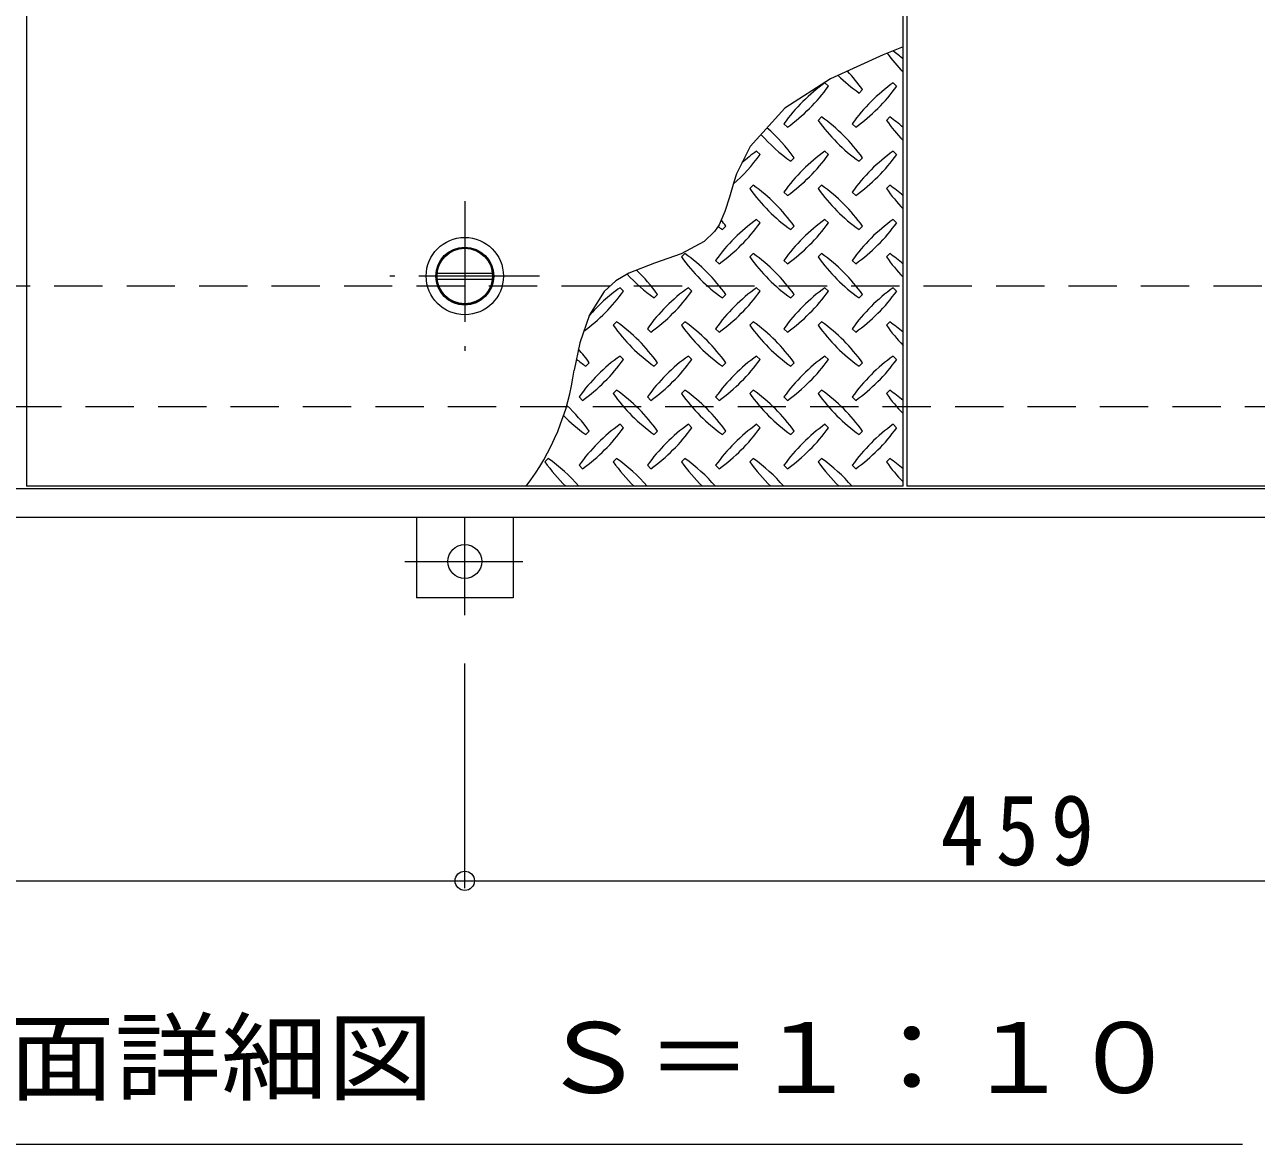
# Model space of a CAD drawing. Units: millimetres at full size, sheet at 1:10; details may follow other scales. Extents: x -2336 to 2730, y -1962 to 1921.
# Drawn here: x -1018 to -508, y 84 to 547 of the extents above; entities that cross this region are included whole.
import ezdxf
from ezdxf.enums import TextEntityAlignment as Align

# ---------------------------------------------------------------- set-up
doc = ezdxf.new("R2010")
doc.units = ezdxf.units.MM
doc.header["$LTSCALE"] = 10
doc.header["$PDMODE"] = 32
doc.header["$PDSIZE"] = 8
doc.linetypes.add('CHAIN1', pattern=[8, 5, -1, 1, -1])
doc.linetypes.add('DASHED2', pattern=[3, 2, -1])
for name, color, linetype, lineweight in [('0-1_躯体', 3, 'Continuous', 9), ('0-2_仕上', 3, 'Continuous', 9), ('0-3_建具', 4, 'Continuous', 9), ('0-4_その他', 7, 'Continuous', 9), ('0-9', 134, 'Continuous', 5), ('0-C', 2, 'Continuous', 9), ('0-E', 3, 'CHAIN1', 9), ('0-F', 7, 'Continuous', 9)]:
    doc.layers.add(name, color=color, linetype=linetype, lineweight=lineweight)
doc.styles.add('ＭＳ ゴシック', font='')
doc.styles.get('ＭＳ ゴシック').set_extended_font_data('MS Gothic')

msp = doc.modelspace()

# ---------------------------------------------------------------- linework, layer by layer
at = {"layer": '0-1_躯体', "color": 2, "linetype": 'CHAIN1'}
for p, q in [((-836.05, 474.38), (-836.05, 412.38)), ((-805.05, 443.38), (-867.05, 443.38))]:
    msp.add_line(p, q, dxfattribs=at)
at = {"layer": '0-1_躯体', "color": 2, "linetype": 'DASHED2'}
for p, q in [((-1336.05, 439.38), (-336.05, 439.38)), ((-1383.05, 389.38), (-289.05, 389.38))]:
    msp.add_line(p, q, dxfattribs=at)
at = {"layer": '0-1_躯体'}
for p, q in [((-856.05, 343.38), (-856.05, 310.18)), ((-816.05, 343.38), (-816.05, 310.18)), ((-816.05, 310.18), (-856.05, 310.18))]:
    msp.add_line(p, q, dxfattribs=at)
at = {"layer": '0-2_仕上'}
for p, q in [((-1017.55, 1522.38), (-1017.55, 356.38)), ((-654.55, 356.38), (-654.55, 1522.38)), ((-653.05, 1522.38), (-653.05, 356.38)), ((-654.55, 356.38), (-1017.55, 356.38)), ((-290.05, 356.38), (-653.05, 356.38))]:
    msp.add_line(p, q, dxfattribs=at)
at = {"layer": '0-3_建具'}
for p, q in [((-1383.05, 355.38), (-289.05, 355.38)), ((-277.05, 343.38), (-1395.05, 343.38))]:
    msp.add_line(p, q, dxfattribs=at)
at = {"layer": '0-4_その他'}
msp.add_line((-514.01, 83.87), (-1089.01, 83.87), dxfattribs=at)
at = {"layer": '0-9'}
for p, q in [((-685.5, 522), (-686.92, 523.42)), ((-672.77, 519.17), (-671.36, 520.59)), ((-657.22, 522), (-658.63, 523.42)), ((-703.89, 506.45), (-702.47, 505.03)), ((-688.33, 509.27), (-689.74, 507.86)), ((-675.6, 506.45), (-674.19, 505.03)), ((-660.05, 509.27), (-661.46, 507.86)), ((-713.79, 493.72), (-715.2, 495.13)), ((-685.5, 493.72), (-686.92, 495.13)), ((-657.22, 493.72), (-658.63, 495.13)), ((-701.06, 490.89), (-699.64, 492.3)), ((-672.77, 490.89), (-671.36, 492.3)), ((-716.61, 480.99), (-718.03, 479.58)), ((-688.33, 480.99), (-689.74, 479.58)), ((-660.05, 480.99), (-661.46, 479.58)), ((-703.89, 478.16), (-702.47, 476.75)), ((-675.6, 478.16), (-674.19, 476.75)), ((-713.79, 465.43), (-715.2, 466.85)), ((-685.5, 465.43), (-686.92, 466.85)), ((-657.22, 465.43), (-658.63, 466.85)), ((-729.34, 462.61), (-727.93, 464.02)), ((-701.06, 462.61), (-699.64, 464.02)), ((-672.77, 462.61), (-671.36, 464.02)), ((-744.9, 452.71), (-746.31, 451.29)), ((-732.17, 449.88), (-730.76, 448.46)), ((-716.61, 452.71), (-718.03, 451.29)), ((-703.89, 449.88), (-702.47, 448.46)), ((-688.33, 452.71), (-689.74, 451.29)), ((-675.6, 449.88), (-674.19, 448.46)), ((-660.05, 452.71), (-661.46, 451.29)), ((-770.35, 437.15), (-771.77, 438.56)), ((-757.63, 434.32), (-756.21, 435.74)), ((-742.07, 437.15), (-743.48, 438.56)), ((-729.34, 434.32), (-727.93, 435.74)), ((-713.79, 437.15), (-715.2, 438.56)), ((-701.06, 434.32), (-699.64, 435.74)), ((-685.5, 437.15), (-686.92, 438.56)), ((-672.77, 434.32), (-671.36, 435.74)), ((-657.22, 437.15), (-658.63, 438.56)), ((-773.18, 424.42), (-774.6, 423.01)), ((-744.9, 424.42), (-746.31, 423.01)), ((-716.61, 424.42), (-718.03, 423.01)), ((-688.33, 424.42), (-689.74, 423.01)), ((-660.05, 424.42), (-661.46, 423.01)), ((-760.45, 421.59), (-759.04, 420.18)), ((-732.17, 421.59), (-730.76, 420.18)), ((-703.89, 421.59), (-702.47, 420.18)), ((-675.6, 421.59), (-674.19, 420.18)), ((-770.35, 408.86), (-771.77, 410.28)), ((-742.07, 408.86), (-743.48, 410.28)), ((-713.79, 408.86), (-715.2, 410.28)), ((-685.5, 408.86), (-686.92, 410.28)), ((-657.22, 408.86), (-658.63, 410.28)), ((-785.91, 406.04), (-784.5, 407.45)), ((-757.63, 406.04), (-756.21, 407.45)), ((-729.34, 406.04), (-727.93, 407.45)), ((-701.06, 406.04), (-699.64, 407.45)), ((-672.77, 406.04), (-671.36, 407.45)), ((-788.74, 393.31), (-787.32, 391.89)), ((-773.18, 396.14), (-774.6, 394.72)), ((-760.45, 393.31), (-759.04, 391.89)), ((-744.9, 396.14), (-746.31, 394.72)), ((-732.17, 393.31), (-730.76, 391.89)), ((-716.61, 396.14), (-718.03, 394.72)), ((-703.89, 393.31), (-702.47, 391.89)), ((-688.33, 396.14), (-689.74, 394.72)), ((-675.6, 393.31), (-674.19, 391.89)), ((-660.05, 396.14), (-661.46, 394.72)), ((-785.91, 377.75), (-784.5, 379.17)), ((-770.35, 380.58), (-771.77, 382)), ((-757.63, 377.75), (-756.21, 379.17)), ((-742.07, 380.58), (-743.48, 382)), ((-729.34, 377.75), (-727.93, 379.17)), ((-713.79, 380.58), (-715.2, 382)), ((-701.06, 377.75), (-699.64, 379.17)), ((-685.5, 380.58), (-686.92, 382)), ((-672.77, 377.75), (-671.36, 379.17)), ((-657.22, 380.58), (-658.63, 382)), ((-801.47, 367.85), (-802.88, 366.44)), ((-773.18, 367.85), (-774.6, 366.44)), ((-744.9, 367.85), (-746.31, 366.44)), ((-716.61, 367.85), (-718.03, 366.44)), ((-688.33, 367.85), (-689.74, 366.44)), ((-660.05, 367.85), (-661.46, 366.44)), ((-788.74, 365.02), (-787.32, 363.61)), ((-760.45, 365.02), (-759.04, 363.61)), ((-732.17, 365.02), (-730.76, 363.61)), ((-703.89, 365.02), (-702.47, 363.61)), ((-675.6, 365.02), (-674.19, 363.61))]:
    msp.add_line(p, q, dxfattribs=at)
msp.add_lwpolyline([(-654.55, 538.3), (-662.82, 534.97), (-684.57, 525.01), (-703.53, 512.84), (-717.94, 497.07), (-723.51, 485.71), (-724.65, 482.23), (-726.42, 476.09), (-728.31, 470.1), (-730.76, 464.63), (-732.61, 461.84), (-736.89, 457.73), (-746.48, 452.62), (-757.45, 448.73), (-768.13, 444.54), (-773.53, 441.38), (-778.37, 437), (-784.46, 427.38), (-788.4, 415.8), (-790.76, 404.37)], dxfattribs=at)
for centre, radius, start, end in [((-602.42, 578.22), 72.5, 215.9479, 224.0249), ((-702.12, 478.52), 72.5, 48.9921, 53.2528), ((-630.7, 578.22), 72.5, 225.5745, 234.5273), ((-730.4, 478.52), 72.5, 35.4726, 43.2598), ((-644.84, 464.37), 72.5, 125.4726, 144.5273), ((-744.54, 564.07), 72.5, 305.4727, 324.5273), ((-616.56, 464.37), 72.5, 125.4726, 144.5273), ((-716.26, 564.07), 72.5, 305.4727, 324.5273), ((-630.7, 549.93), 72.5, 215.4727, 234.5273), ((-730.4, 450.23), 72.5, 35.4726, 54.5273), ((-602.42, 549.93), 72.5, 215.4727, 224.0249), ((-702.12, 450.23), 72.5, 48.9921, 54.5273), ((-658.98, 549.93), 72.5, 221.3527, 234.5273), ((-758.69, 450.23), 72.5, 35.4726, 48.7796), ((-673.13, 436.09), 72.5, 125.4726, 131.5983), ((-644.84, 436.09), 72.5, 125.4726, 144.5273), ((-616.56, 436.09), 72.5, 125.4726, 144.5273), ((-772.83, 535.79), 72.5, 311.3876, 324.5273), ((-744.54, 535.79), 72.5, 305.4727, 324.5273), ((-716.26, 535.79), 72.5, 305.4727, 324.5273), ((-658.98, 521.65), 72.5, 215.4727, 234.5273), ((-758.69, 421.95), 72.5, 35.4726, 54.5273), ((-630.7, 521.65), 72.5, 215.4727, 234.5273), ((-730.4, 421.95), 72.5, 35.4726, 54.5273), ((-602.42, 521.65), 72.5, 215.4727, 224.0249), ((-702.12, 421.95), 72.5, 48.9921, 54.5273), ((-673.13, 407.8), 72.5, 125.4726, 144.5273), ((-772.83, 507.51), 72.5, 305.4727, 324.5273), ((-786.97, 421.95), 72.5, 35.4726, 38.0357), ((-644.84, 407.8), 72.5, 125.4726, 144.5273), ((-744.54, 507.51), 72.5, 305.4727, 324.5273), ((-616.56, 407.8), 72.5, 125.4726, 144.5273), ((-716.26, 507.51), 72.5, 305.4727, 324.5273), ((-687.27, 521.65), 72.5, 232.7083, 234.5273), ((-687.27, 493.36), 72.5, 215.4727, 234.5273), ((-786.97, 393.66), 72.5, 35.4726, 54.5273), ((-658.98, 493.36), 72.5, 215.4727, 234.5273), ((-758.69, 393.66), 72.5, 35.4726, 54.5273), ((-630.7, 493.36), 72.5, 215.4727, 234.5273), ((-730.4, 393.66), 72.5, 35.4726, 54.5273), ((-602.42, 493.36), 72.5, 215.4727, 224.0249), ((-702.12, 393.66), 72.5, 48.9921, 54.5273), ((-715.55, 493.36), 72.5, 222.7481, 234.5273), ((-815.26, 393.66), 72.5, 35.4726, 45.9971), ((-829.4, 479.22), 72.5, 306.007, 324.5273), ((-729.7, 379.52), 72.5, 125.4726, 139.2924), ((-701.41, 379.52), 72.5, 125.4726, 144.5273), ((-801.11, 479.22), 72.5, 305.4727, 324.5273), ((-673.13, 379.52), 72.5, 125.4726, 144.5273), ((-772.83, 479.22), 72.5, 305.4727, 324.5273), ((-644.84, 379.52), 72.5, 125.4726, 144.5273), ((-744.54, 479.22), 72.5, 305.4727, 324.5273), ((-616.56, 379.52), 72.5, 125.4726, 144.5273), ((-716.26, 479.22), 72.5, 305.4727, 324.5273), ((-815.26, 365.38), 72.5, 35.4726, 54.5273), ((-786.97, 365.38), 72.5, 35.4726, 54.5273), ((-758.69, 365.38), 72.5, 35.4726, 54.5273), ((-730.4, 365.38), 72.5, 35.4726, 54.5273), ((-702.12, 365.38), 72.5, 48.9921, 54.5273), ((-715.55, 465.08), 72.5, 215.4727, 234.5273), ((-687.27, 465.08), 72.5, 215.4727, 234.5273), ((-658.98, 465.08), 72.5, 215.4727, 234.5273), ((-630.7, 465.08), 72.5, 215.4727, 234.5273), ((-602.42, 465.08), 72.5, 215.4727, 224.0249), ((-743.84, 465.08), 72.5, 230.6568, 234.5273), ((-843.54, 365.38), 72.5, 35.4726, 41.1628), ((-729.7, 351.24), 72.5, 125.4726, 144.5273), ((-829.4, 450.94), 72.5, 305.4727, 324.5273), ((-701.41, 351.24), 72.5, 125.4726, 144.5273), ((-801.11, 450.94), 72.5, 305.4727, 324.5273), ((-673.13, 351.24), 72.5, 125.4726, 144.5273), ((-772.83, 450.94), 72.5, 305.4727, 324.5273), ((-644.84, 351.24), 72.5, 125.4726, 144.5273), ((-744.54, 450.94), 72.5, 305.4727, 324.5273), ((-616.56, 351.24), 72.5, 125.4726, 144.5273), ((-716.26, 450.94), 72.5, 305.4727, 324.5273), ((-891.95, 418.13), 102.13, 322.798, 352.2546), ((-715.55, 436.8), 72.5, 215.4727, 234.5273), ((-815.26, 337.09), 72.5, 35.4726, 54.5273), ((-687.27, 436.8), 72.5, 215.4727, 234.5273), ((-786.97, 337.09), 72.5, 35.4726, 54.5273), ((-658.98, 436.8), 72.5, 215.4727, 234.5273), ((-758.69, 337.09), 72.5, 35.4726, 54.5273), ((-630.7, 436.8), 72.5, 215.4727, 234.5273), ((-730.4, 337.09), 72.5, 35.4726, 54.5273), ((-602.42, 436.8), 72.5, 215.4727, 224.0249), ((-702.12, 337.09), 72.5, 48.9921, 54.5273), ((-843.54, 337.09), 72.5, 35.4726, 46.6986), ((-743.84, 436.8), 72.5, 224.946, 234.5273), ((-729.7, 322.95), 72.5, 125.4726, 144.5273), ((-829.4, 422.65), 72.5, 305.4727, 324.5273), ((-701.41, 322.95), 72.5, 125.4726, 144.5273), ((-801.11, 422.65), 72.5, 305.4727, 324.5273), ((-673.13, 322.95), 72.5, 125.4726, 144.5273), ((-772.83, 422.65), 72.5, 305.4727, 324.5273), ((-644.84, 322.95), 72.5, 125.4726, 144.5273), ((-744.54, 422.65), 72.5, 305.4727, 324.5273), ((-616.56, 322.95), 72.5, 125.4726, 144.5273), ((-716.26, 422.65), 72.5, 305.4727, 324.5273), ((-843.54, 308.81), 72.5, 41.0079, 54.5273), ((-815.26, 308.81), 72.5, 41.0079, 54.5273), ((-786.97, 308.81), 72.5, 41.0079, 54.5273), ((-758.69, 308.81), 72.5, 41.0079, 54.5273), ((-730.4, 308.81), 72.5, 41.0079, 54.5273), ((-702.12, 308.81), 72.5, 48.9921, 54.5273), ((-743.84, 408.51), 72.5, 215.4727, 225.9751), ((-715.55, 408.51), 72.5, 215.4727, 225.9751), ((-687.27, 408.51), 72.5, 215.4727, 225.9751), ((-658.98, 408.51), 72.5, 215.4727, 225.9751), ((-630.7, 408.51), 72.5, 215.4727, 225.9751), ((-602.42, 408.51), 72.5, 215.4727, 224.0249)]:
    msp.add_arc(centre, radius, start, end, dxfattribs=at)
at = {"layer": '0-C', "color": 4}
for p, q in [((-847.48, 444.63), (-824.61, 444.63)), ((-847.48, 442.13), (-824.61, 442.13))]:
    msp.add_line(p, q, dxfattribs=at)
at = {"layer": '0-C'}
for radius in [16, 12, 11.75]:
    msp.add_circle((-836.05, 443.38), radius, dxfattribs=at)
at = {"layer": '0-C', "color": 4}
msp.add_circle((-836.05, 443.38), 11.5, dxfattribs=at)
at = {"layer": '0-E'}
for p, q in [((-836.05, 303.02), (-836.05, 343.38)), ((-860.89, 325.18), (-812, 325.18))]:
    msp.add_line(p, q, dxfattribs=at)
at = {"layer": '0-E', "linetype": 'Continuous'}
msp.add_circle((-836.05, 325.18), 7, dxfattribs=at)
at = {"layer": '0-F'}
for p, q in [((-836.05, 189.99), (-836.05, 283.02)), ((-1295.05, 192.99), (-836.05, 192.99)), ((-836.05, 192.99), (-377.05, 192.99))]:
    msp.add_line(p, q, dxfattribs=at)
msp.add_point((-836.05, 192.99), dxfattribs=at)

# ---------------------------------------------------------------- texts
at = {"layer": '0-4_その他', "color": 2, "style": 'ＭＳ ゴシック', "width": 1.1}
msp.add_text('平面詳細図\u3000Ｓ＝１：１０', height=29.33, dxfattribs=at).set_placement((-1069.01, 96.37), align=Align.BOTTOM_LEFT)
at = {"layer": '0-F', "color": 2, "insert": (-639.05, 198.99), "char_height": 29.33, "attachment_point": 7, "style": 'ＭＳ ゴシック'}
msp.add_mtext('\\T1.27;\\W0.9;459', dxfattribs=at)

doc.saveas('drawing.dxf')
